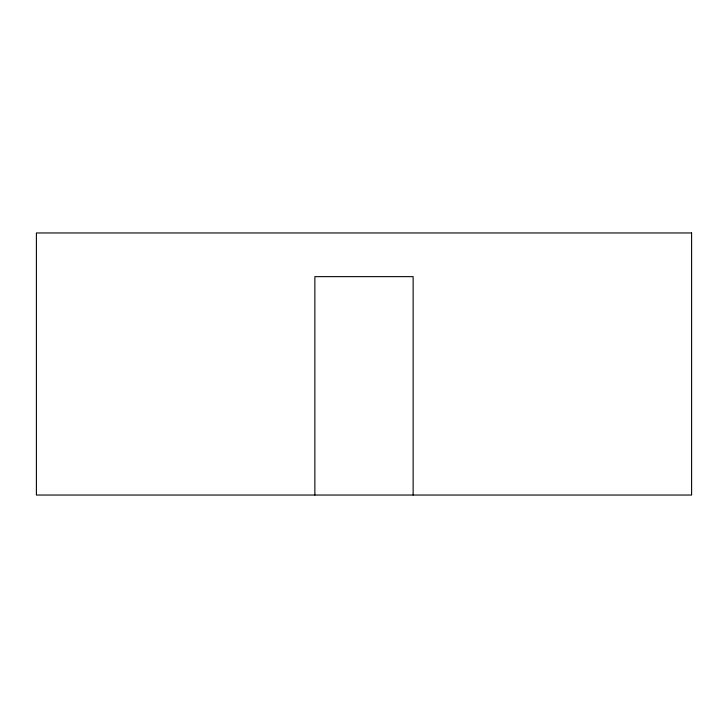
<?xml version="1.0" encoding="UTF-8"?>
<svg xmlns="http://www.w3.org/2000/svg" width="728" height="728" viewBox="0 0 728 728"><rect width="100%" height="100%" fill="white"/><g stroke="black" fill="none" stroke-linecap="round" stroke-linejoin="round"><path stroke-width="1.09" d="M413.14 495.04L413.14 276.64L314.86 276.64L314.86 495.04M691.6 232.96L36.4 232.96L36.4 495.04L691.6 495.04L691.6 232.96"/></g></svg>
